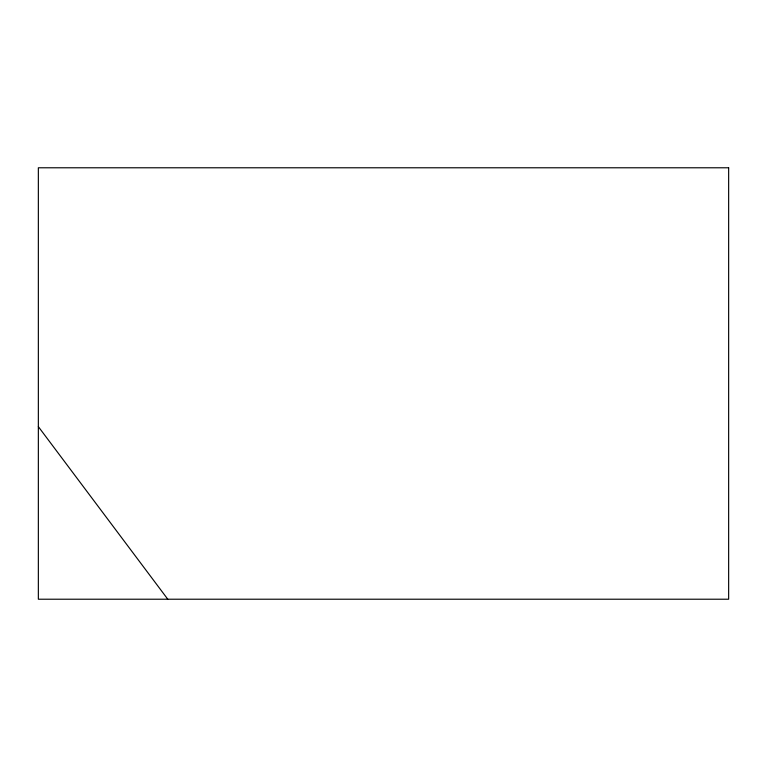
<?xml version="1.0" encoding="UTF-8"?>
<svg xmlns="http://www.w3.org/2000/svg" width="767" height="767" viewBox="0 0 767 767"><rect width="100%" height="100%" fill="white"/><g stroke="black" fill="none" stroke-linecap="round" stroke-linejoin="round"><path stroke-width="1.15" d="M38.35 426.644L167.781 599.219M728.65 167.781L38.35 167.781L38.35 599.219L728.65 599.219L728.65 167.781"/></g></svg>
